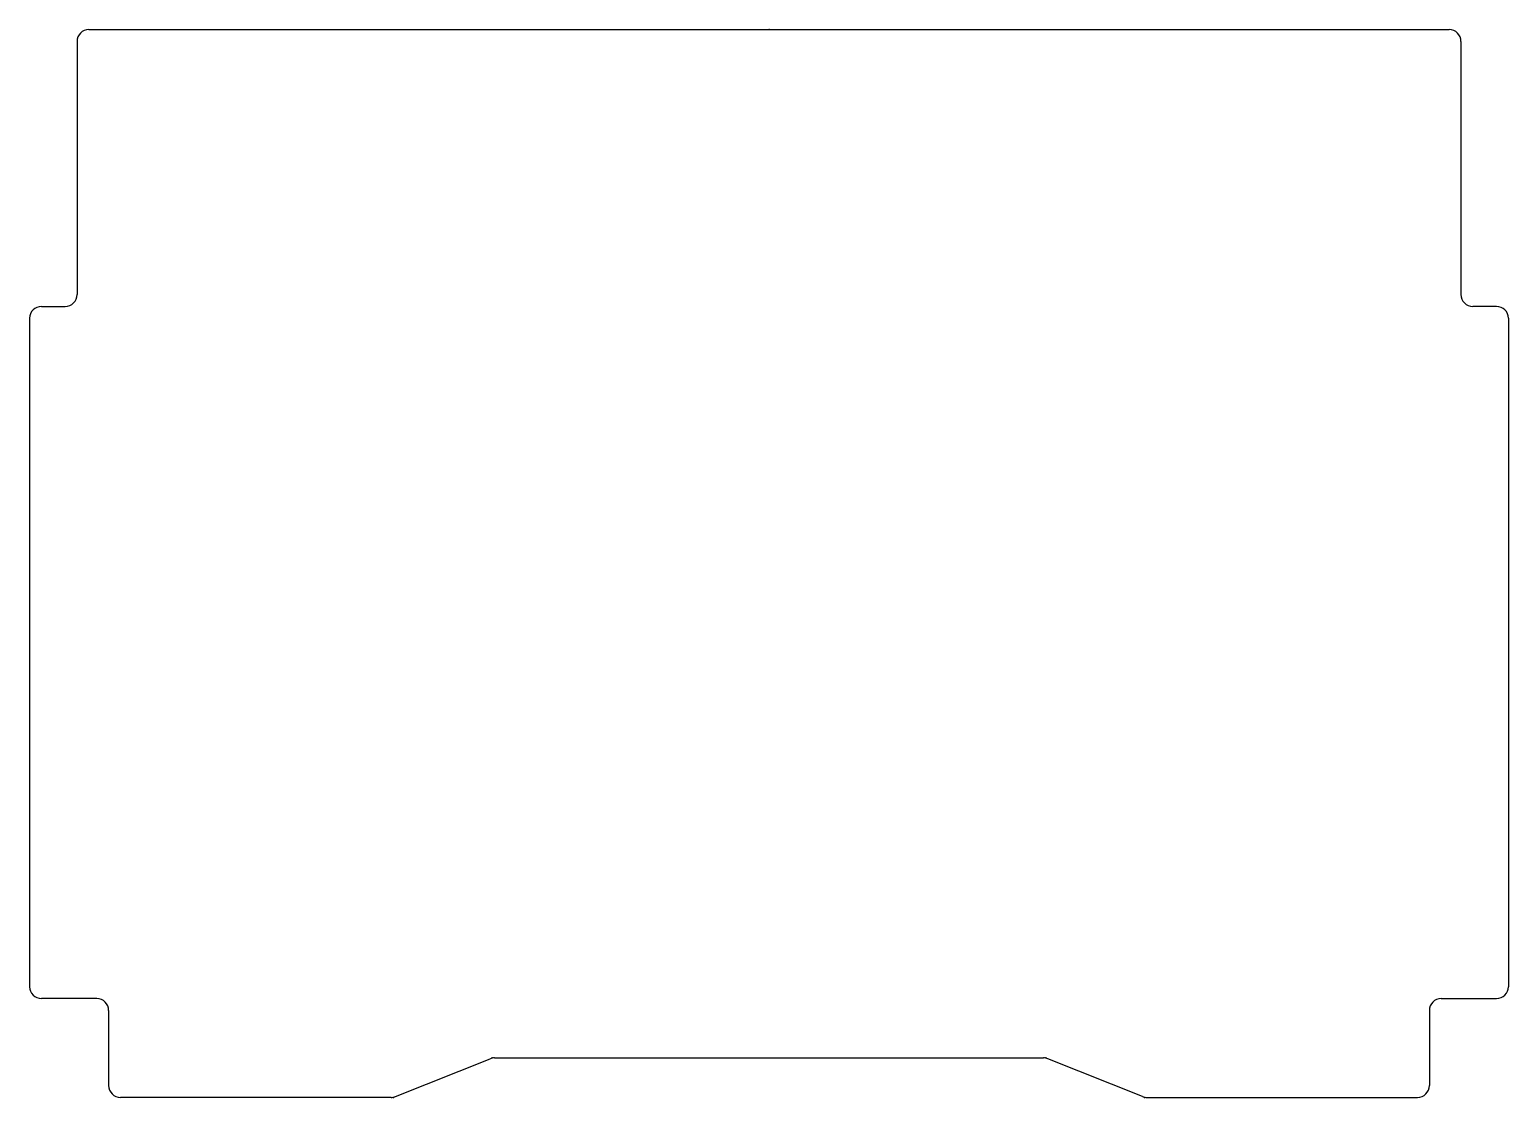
# Model space of a CAD drawing. Header units: millimetres. Extents: x -187 to 187, y -10 to 260.
import ezdxf

# ---------------------------------------------------------------- set-up
doc = ezdxf.new("R2010")
doc.units = ezdxf.units.MM
doc.header["$MEASUREMENT"] = 0
doc.layers.add('Standard', color=18, linetype='Continuous', true_color=0x000000)

msp = doc.modelspace()

# ---------------------------------------------------------------- linework, layer by layer
at = {"layer": 'Standard'}
for p, q in [((-172, 260), (172, 260)), ((-175, 257), (-175, 193)), ((175, 257), (175, 193)), ((-187, 187), (-187, 18)), ((-184, 190), (-178, 190)), ((184, 190), (178, 190)), ((187, 187), (187, 18)), ((-170, 15), (-184, 15)), ((170, 15), (184, 15)), ((-167, 12), (-167, -7)), ((167, 12), (167, -7)), ((-69.42, 0), (69.42, 0)), ((-94.46, -9.79), (-70.54, -0.21)), ((94.46, -9.79), (70.54, -0.21)), ((-95.58, -10), (-164, -10)), ((95.58, -10), (164, -10))]:
    msp.add_line(p, q, dxfattribs=at)
for centre, start, end in [((-172, 257), 90, 180), ((172, 257), 0, 90), ((-178, 193), 270, 0), ((178, 193), 180, 270), ((-184, 187), 90, 180), ((184, 187), 0, 90), ((-184, 18), 180, 270), ((-170, 12), 0, 90), ((170, 12), 90, 180), ((184, 18), 270, 360), ((-69.42, -3), 90, 111.8014), ((69.42, -3), 68.1986, 90), ((-164, -7), 180, 270), ((164, -7), 270, 360), ((-95.58, -7), 270, 291.8014), ((95.58, -7), 248.1986, 270)]:
    msp.add_arc(centre, 3, start, end, dxfattribs=at)
for p in [(0, 260), (-70, 0), (70, 0), (-95, -10), (95, -10)]:
    msp.add_point(p, dxfattribs=at)

doc.saveas('drawing.dxf')
